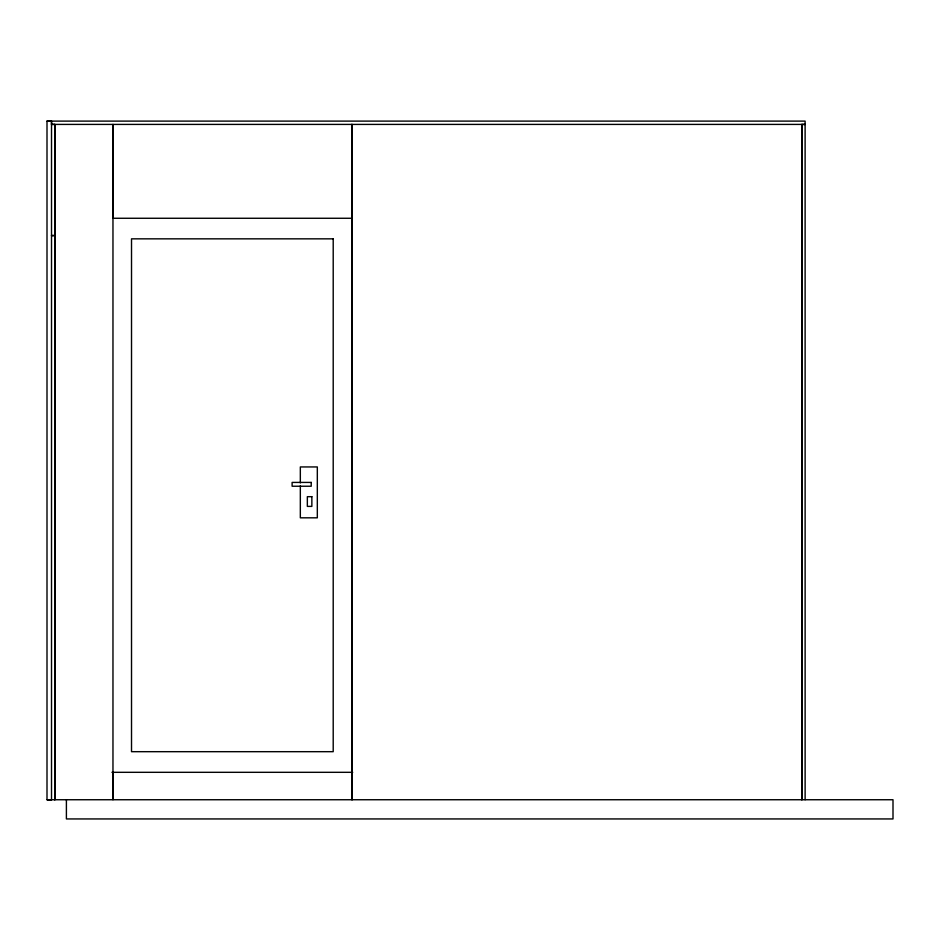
<?xml version="1.0" encoding="UTF-8"?>
<svg xmlns="http://www.w3.org/2000/svg" width="940" height="940" viewBox="0 0 940 940"><rect width="100%" height="100%" fill="white"/><g stroke="black" fill="none" stroke-linecap="round" stroke-linejoin="round"><path stroke-width="1.41" d="M54.802 124.409L54.802 799.74L54.802 124.409L51.512 124.409L51.512 121.107L51.512 799.787L47 799.74L47 121.06L51.442 121.06M112.988 772.269L112.965 799.74L112.965 124.409L112.941 218.268L351.889 218.268M51.512 235.599L54.802 235.552L51.512 235.505M51.512 799.705L47.071 799.74L893 799.74L893 818.94L66.399 818.94L66.399 799.74M47.071 121.107L805.11 121.107L805.122 799.74M51.512 124.409L805.122 124.409L801.82 124.456L801.82 799.74M111.942 772.316L352.712 772.316M801.938 124.409L801.938 799.717M352.147 772.269L352.147 799.74M351.783 217.328L351.819 773.432M300.33 482.937L300.33 466.945L317.321 466.945L317.321 517.822L300.33 517.822L300.33 485.839M351.936 124.409L351.889 799.717L351.889 124.409M333.207 238.842L131.518 238.842L131.518 751.683L333.207 751.683L333.207 238.842M311.222 482.42L292.117 482.42L292.117 486.238L311.222 486.238L311.222 482.42M311.857 496.684L307.345 496.684L307.345 506.39L311.857 506.39L311.857 496.684"/></g></svg>
